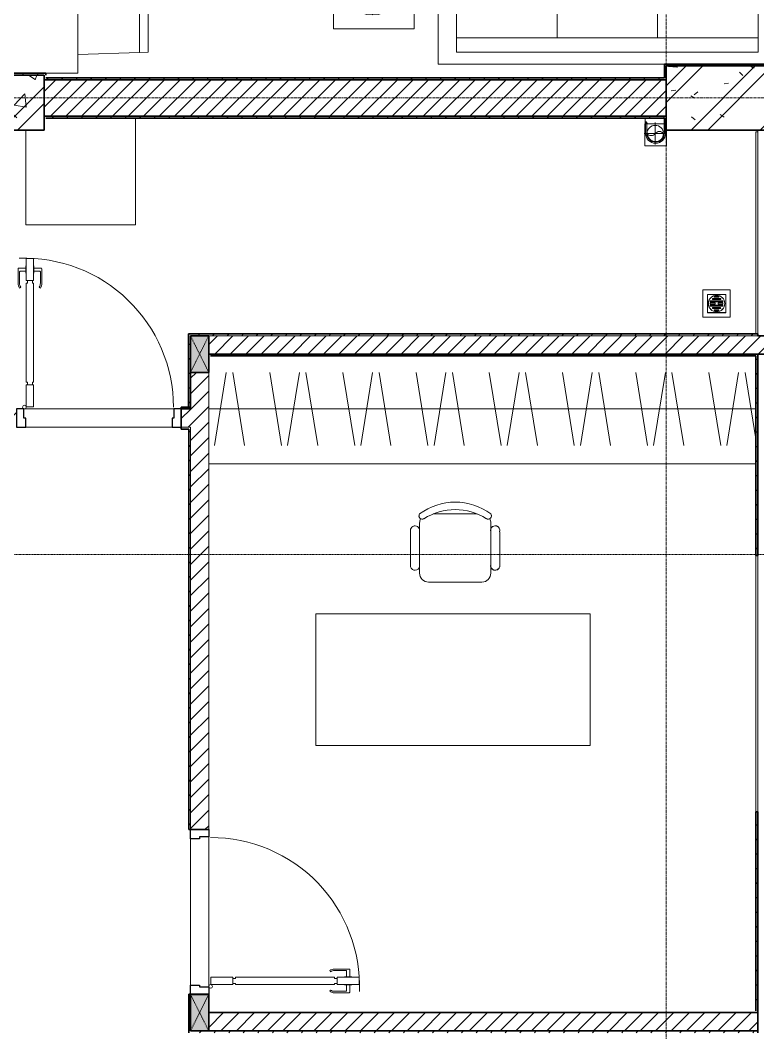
# Model space of a CAD drawing. Header units: millimetres. Extents: x 42313 to 135642, y -5392 to 75500.
# Drawn here: x 78166 to 82196, y 64827 to 70362 of the extents above; entities that cross this region are included whole.
import ezdxf

# ---------------------------------------------------------------- set-up
doc = ezdxf.new("R2010")
doc.units = ezdxf.units.MM
for name, pattern in [('Dash', [6, 3, -3]), ('Dash Dot 3_16_', [7.9375, 4.7625, -1.5875, 0, -1.5875]), ('Grid Line', [22.225, 12.7, -3.175, 3.175, -3.175]), ('IMPORT-CENTER _3_', [10.16, 6.35, -1.27, 1.27, -1.27])]:
    doc.linetypes.add(name, pattern=pattern)
for name, color, linetype, lineweight in [('0-2', 90, 'Continuous', 5), ('A-DETL-GENF-4', 7, 'Continuous', 18), ('A-DOOR', 31, 'Continuous', 18), ('A-DOOR-1', 7, 'Continuous', 18), ('A-DOOR-2', 90, 'Continuous', 25), ('A-FLOR-3', 7, 'Continuous', 18), ('A-WALL-1', 113, 'Continuous', 35), ('A-WALL-2', 250, 'Continuous', 35), ('A-WALL-3', 7, 'Continuous', 18), ('A-WALL-PATT-1', 7, 'Continuous', 18), ('A-WALL-PATT-2', 111, 'Continuous', 18), ('A-WALL-PATT-3', 9, 'Continuous', 18), ('G-ANNO-SYMB-1', 111, 'Dash Dot 3_16_', 18), ('G-IMPT', 8, 'Continuous', 18), ('G-IMPT-1', 254, 'Continuous', 18), ('G-IMPT-3', 8, 'IMPORT-CENTER _3_', 18), ('I-FURN', 30, 'Continuous', 18), ('I-FURN-1', 253, 'Continuous', 18), ('I-WALL-1', 250, 'Continuous', 35), ('I-WALL-2', 7, 'Continuous', 18), ('M-EQPM', 50, 'Continuous', 18), ('M-EQPM-1', 7, 'Continuous', 18), ('S-COLS', 52, 'Continuous', 18), ('S-COLS-1', 9, 'Continuous', 18), ('S-COLS-2', 250, 'Continuous', 35), ('S-COLS-HDLN-1', 7, 'Dash', 18), ('S-GRID-1', 1, 'Grid Line', 9)]:
    doc.layers.add(name, color=color, linetype=linetype, lineweight=lineweight)
pattern_1 = [(45, (0, 0), (-188.5854, 188.5854), []), (45, (0, 285.75), (-188.5854, 188.5854), [])]
pattern_2 = [(50, (0, 0), (546.5526, -47.8174), [57.15, -628.65]), (355, (0, 0), (-105.7283, 573.17), [45.72, -502.92]), (100.451, (45.55, -4), (440.8275, 525.35), [48.57, -534.27]), (46.184, (0, 152.4), (813.2367, -126.1284), [85.725, -942.975]), (96.636, (67.8, 141.9), (712.2074, 742.2826), [72.855, -801.405]), (351.184, (0, 152.4), (712.215, 742.276), [68.58, -754.38]), (21, (76.2, 114.3), (454.8433, -306.796), [57.15, -628.65]), (326, (76.2, 114.3), (185.4063, 552.5638), [45.72, -502.92]), (71.451, (114.1, 88.73), (640.2512, 245.764), [48.57, -534.27]), (37.5, (0, 0), (9.26637, 253.66504), [25.146, -471.678, 25.146, -485.394, -504.825]), (37.5, (0, 0), (9.26637, 253.66504), [-1007.364, 25.146, -479.679]), (7.5, (0, 0), (200.4594, 300.5414), [25.146, -265.938, 25.146, -460.248, -192.405]), (7.5, (0, 0), (200.4594, 300.5414), [-776.478, 25.146, -167.259]), (327.5, (-169.93, 0), (406.77284, -17.18643), [25.146, -165.354, 25.146, -569.214, -788.67]), (327.5, (-169.93, 0), (406.77284, -17.18643), [-784.86, 25.146, -763.524]), (317.5, (-246.13, 0), (444.3881, 76.2803), [25.146, -222.504, 25.146, -369.57, -560.07]), (317.5, (-246.13, 0), (444.3881, 76.2803), [-642.366, 25.146, -534.924])]
pattern_3 = [(45, (0, 0), (-42.426407, 42.426407), [])]
pattern_4 = [(45, (0, 0), (-39.774756, 39.774756), [])]

# ---------------------------------------------------------------- blocks, each defined once
blk = doc.blocks.new('NCV_TKTC_KET CAU_rvt-2-TKCS_RAMP DỐC 1 - MẶT BẰNG TẦNG 1')
at = {"layer": 'S-COLS-1'}
h = blk.add_hatch(dxfattribs=at)
h.set_pattern_fill('FP_2', color=256, style=0, pattern_type=2)
h.set_pattern_definition(pattern_1)
h.paths.add_polyline_path([(53602.6, 69761.9), (53602.6, 70111.9), (52752.6, 70111.9), (52752.6, 69761.9), (53377.6, 69761.9), (53377.6, 69769), (53427.6, 69769), (53427.6, 69761.9), (53559.8, 69761.9)])
h = blk.add_hatch(dxfattribs=at)
h.set_pattern_fill('FP_3', color=256, style=0, pattern_type=2)
h.set_pattern_definition(pattern_2)
h.paths.add_polyline_path([(53602.6, 69761.9), (53602.6, 70111.9), (52752.6, 70111.9), (52752.6, 69761.9), (53377.6, 69761.9), (53377.6, 69769), (53427.6, 69769), (53427.6, 69761.9), (53559.8, 69761.9)])
h = blk.add_hatch(dxfattribs=at)
h.set_pattern_fill('FP_2', color=256, style=0, pattern_type=2)
h.set_pattern_definition(pattern_1)
h.paths.add_polyline_path([(49352.6, 69761.9), (49352.6, 70061.9), (48752.6, 70061.9), (48752.6, 69761.9), (49075.2, 69761.9)])
h = blk.add_hatch(dxfattribs=at)
h.set_pattern_fill('FP_3', color=256, style=0, pattern_type=2)
h.set_pattern_definition(pattern_2)
h.paths.add_polyline_path([(49352.6, 69761.9), (49352.6, 70061.9), (48752.6, 70061.9), (48752.6, 69761.9), (49075.2, 69761.9)])
at = {"layer": 'S-COLS-2'}
for p, q in [((52752.6, 70111.9), (52752.6, 69761.9)), ((53602.6, 70111.9), (52752.6, 70111.9)), ((49352.6, 70061.9), (48752.6, 70061.9)), ((49352.6, 69761.9), (49352.6, 70061.9)), ((48752.6, 69761.9), (49352.6, 69761.9)), ((52752.6, 69761.9), (53377.6, 69761.9))]:
    blk.add_line(p, q, dxfattribs=at)
blk = doc.blocks.new('DOOR_CW_01 CANH MO-PANEL KINH - DIW_01-900x2200-CỬA GỖ VÂN LAMINATE-553375-TKCS_RAMP DỐC 1 - MẶT BẰNG TẦNG 1')
at = {"layer": 'A-DETL-GENF-4'}
for p, q in [((-397, -182), (-397, -62)), ((-397, -62), (-357, -62)), ((-357, -62), (-357, -182)), ((-357, -182), (-397, -182)), ((-397, -196), (-391, -196)), ((-397, -738), (-397, -196)), ((-391, -196), (-391, -182)), ((-391, -182), (-363, -182)), ((-363, -182), (-363, -196)), ((-357, -196), (-363, -196)), ((-357, -196), (-357, -738)), ((-433.9, -711.2), (-427.3, -715.8)), ((-320.1, -711.2), (-326.7, -715.8)), ((-442, -737), (-442, -816.5)), ((-434, -799.5), (-434, -737)), ((-397, -738), (-391, -738)), ((-357, -752), (-397, -752)), ((-397, -752), (-397, -872)), ((-391, -752), (-391, -738)), ((-363, -752), (-391, -752)), ((-357, -738), (-363, -738)), ((-363, -738), (-363, -752)), ((-357, -872), (-357, -752)), ((-320, -799.5), (-320, -737)), ((-312, -737), (-312, -816.5)), ((-399, -820.5), (-438, -820.5)), ((-399, -803.5), (-430, -803.5)), ((-399, -792.2), (-399, -831.8)), ((-397, -792.2), (-399, -792.2)), ((-397, -792.2), (-397, -831.8)), ((-357, -792.2), (-357, -831.8)), ((-357, -792.2), (-355, -792.2)), ((-355, -792.2), (-355, -831.8)), ((-355, -803.5), (-324, -803.5)), ((-355, -820.5), (-316, -820.5)), ((-399, -831.8), (-397, -831.8)), ((-397, -872), (-357, -872)), ((-355, -831.8), (-357, -831.8))]:
    blk.add_line(p, q, dxfattribs=at)
blk.add_circle((-407, -60), 10, dxfattribs=at)
for centre, radius, start, end in [((-407, -60), 814, 268, 0), ((-397, -737), 45, 145, 180), ((-397, -737), 37, 145, 180), ((-357, -737), 37, 0, 35), ((-357, -737), 45, 360, 35), ((-438, -816.5), 4, 180, 270), ((-430, -799.5), 4, 180, 270), ((-324, -799.5), 4, 270, 0), ((-316, -816.5), 4, 270, 0)]:
    blk.add_arc(centre, radius, start, end, dxfattribs=at)
at = {"layer": 'A-DOOR-1'}
blk.add_line((-407, -50), (-382, -50), dxfattribs=at)
at = {"layer": 'A-DOOR-2'}
for p, q in [((-450, -50), (-450, 50)), ((-450, 50), (-400, 50)), ((-400, 50), (-400, 0)), ((400, 0), (400, 50)), ((400, 50), (450, 50)), ((450, 50), (450, -50)), ((-410, -50), (-450, -50)), ((-410, 0), (-410, -50)), ((-400, 0), (-410, 0)), ((410, 0), (400, 0)), ((410, -50), (410, 0)), ((450, -50), (410, -50))]:
    blk.add_line(p, q, dxfattribs=at)
blk = doc.blocks.new('TU DO LV A - TU DO LV A-451134-TKCS_RAMP DỐC 1 - MẶT BẰNG TẦNG 1')
at = {"layer": 'I-FURN'}
for p, q in [((10, 0), (3000, 0)), ((169, -101), (104.4, -499)), ((202.5, -101), (267.1, -499)), ((404.3, -101), (468.9, -499)), ((569, -101), (504.4, -499)), ((602.5, -101), (667.1, -499)), ((804.3, -101), (868.9, -499)), ((969, -101), (904.4, -499)), ((1002.5, -101), (1067.1, -499)), ((1204.3, -101), (1268.9, -499)), ((1369, -101), (1304.4, -499)), ((1402.5, -101), (1467.1, -499)), ((1604.3, -101), (1668.9, -499)), ((1769, -101), (1704.4, -499)), ((1802.5, -101), (1867.1, -499)), ((2004.3, -101), (2068.9, -499)), ((2169, -101), (2104.4, -499)), ((2202.5, -101), (2267.1, -499)), ((2404.3, -101), (2468.9, -499)), ((2569, -101), (2504.4, -499)), ((2602.5, -101), (2667.1, -499)), ((2804.3, -101), (2868.9, -499)), ((2969, -101), (2904.4, -499)), ((10, -136.3), (68.9, -499)), ((10, -300), (3000, -300))]:
    blk.add_line(p, q, dxfattribs=at)
at = {"layer": 'I-FURN-1'}
blk.add_line((10, 0), (3000, 0), dxfattribs=at)
blk = doc.blocks.new('BAN LV A - BAN LV A_dwg_ban hoc2-348006-TKCS_RAMP DỐC 1 - MẶT BẰNG TẦNG 1')
at = {"layer": 'I-FURN'}
for p, q in [((-194.4, 388.8), (-194.4, 113.4)), ((145.8, 437.4), (-145.8, 437.4)), ((194.4, 113.4), (194.4, 388.8)), ((-243, 354.4), (-243, 162)), ((194.4, 351.4), (194.4, 150.8)), ((243.7, 162), (243.7, 354.4)), ((-120.5, 64.8), (120.5, 64.8))]:
    blk.add_line(p, q, dxfattribs=at)
at = {"layer": 'I-FURN', "flags": 128}
blk.add_lwpolyline([(-737.8, 610.5), (-737.8, 1330.5), (-154.9, 1330.5), (762.2, 1330.5), (762.2, 610.5)], close=True, dxfattribs=at)
at = {"layer": 'I-FURN'}
for centre, radius, start, end in [((-145.8, 388.8), 48.6, 90, 180), ((145.8, 388.8), 48.6, 360, 90), ((-218.7, 347.3), 25.3, 343.7398, 163.7398), ((219.4, 347.3), 25.3, 16.2602, 170.7054), ((-218.7, 154.9), 25.3, 163.7398, 16.2602), ((-145.8, 113.4), 48.6, 180, 207.5844), ((145.8, 113.4), 48.6, 332.4156, 0), ((219.4, 154.9), 25.3, 189.2946, 16.2602), ((-180.2, 75.4), 17.8, 57.9726, 216.6901), ((0, 324), 324, 233.1301, 306.8699), ((0, 359.3), 318.2, 237.5758, 302.4242), ((180.2, 75.4), 17.8, 323.3099, 122.0274)]:
    blk.add_arc(centre, radius, start, end, dxfattribs=at)
blk = doc.blocks.new('BAN LV A - BAN LV A_dwg-348005-TKCS_RAMP DỐC 1 - MẶT BẰNG TẦNG 1')
at = {"extrusion": (0, 0, -1), "zscale": -1, "rotation": 180}
blk.add_blockref('BAN LV A - BAN LV A_dwg_ban hoc2-348006-TKCS_RAMP DỐC 1 - MẶT BẰNG TẦNG 1', (-729, 1383.7), dxfattribs=at)
blk = doc.blocks.new('BAN LV A - BAN LV A-401069-TKCS_RAMP DỐC 1 - MẶT BẰNG TẦNG 1')
at = {"layer": 'I-FURN-1'}
for p, q in [((-8.8, -53.2), (1491.2, -53.2)), ((-8.8, -773.2), (-8.8, -53.2)), ((1491.2, -53.2), (1491.2, -773.2)), ((1491.2, -773.2), (-8.8, -773.2)), ((534.6, -1029.3), (534.6, -994.9)), ((583.2, -946.3), (874.8, -946.3)), ((923.4, -994.9), (923.4, -1032.3)), ((486, -1221.7), (486, -1029.3)), ((972.7, -1029.3), (972.7, -1221.7)), ((534.6, -1270.3), (534.6, -1235.9)), ((923.4, -1232.9), (923.4, -1270.3))]:
    blk.add_line(p, q, dxfattribs=at)
for centre, radius, start, end in [((583.2, -994.9), 48.6, 90, 180), ((874.8, -994.9), 48.6, 0, 90), ((510.3, -1036.4), 25.3, 16.2602, 163.7398), ((948.4, -1036.4), 25.3, 16.2602, 170.7054), ((510.3, -1228.8), 25.3, 163.7398, 343.7398), ((583.2, -1270.3), 48.6, 180, 207.5844), ((874.8, -1270.3), 48.6, 332.4156, 0), ((948.4, -1228.8), 25.3, 189.2946, 16.2602), ((548.9, -1308.3), 17.8, 119.404, 216.6901), ((729, -1059.7), 324, 233.1301, 306.8699), ((909.2, -1308.3), 17.8, 323.3099, 60.596)]:
    blk.add_arc(centre, radius, start, end, dxfattribs=at)
at = {"extrusion": (0, 0, -1), "zscale": -1, "rotation": 180}
blk.add_blockref('BAN LV A - BAN LV A_dwg-348005-TKCS_RAMP DỐC 1 - MẶT BẰNG TẦNG 1', (0, 0), dxfattribs=at)
blk = doc.blocks.new('MAY GIAT - MAY GIAT_dwg-348053-TKCS_RAMP DỐC 1 - MẶT BẰNG TẦNG 1')
at = {"layer": 'G-IMPT-1', "flags": 128}
blk.add_lwpolyline([(5, 586.2), (5, 2.3), (605, 2.3), (605, 521.2)], dxfattribs=at)
blk = doc.blocks.new('MAY GIAT - MAY GIAT-401071-TKCS_RAMP DỐC 1 - MẶT BẰNG TẦNG 1')
at = {"layer": 'I-FURN-1'}
for p, q in [((5, -2.3), (605, -2.3)), ((5, -586.2), (5, -2.3)), ((605, -2.3), (605, -521.2))]:
    blk.add_line(p, q, dxfattribs=at)
at = {"extrusion": (0, 0, -1), "zscale": -1, "rotation": 180}
blk.add_blockref('MAY GIAT - MAY GIAT_dwg-348053-TKCS_RAMP DỐC 1 - MẶT BẰNG TẦNG 1', (0, 0), dxfattribs=at)
blk = doc.blocks.new('THU NUOC - THU NUOC-461820-TKCS_RAMP DỐC 1 - MẶT BẰNG TẦNG 1')
at = {"layer": 'M-EQPM-1'}
for p, q in [((-66.3, 70.6), (-66.3, -79.4)), ((83.7, 70.6), (-66.3, 70.6)), ((83.7, -79.4), (83.7, 70.6)), ((58.7, 45.6), (-41.3, 45.6)), ((-41.3, 45.6), (-41.3, -54.4)), ((-23.3, 10.8), (40.9, 10.8)), ((40.9, 4.8), (-23.3, 4.8)), ((-11, 23.3), (28.5, 23.3)), ((28.5, 17.3), (-11, 17.3)), ((-1.1, 35.6), (18.5, 35.6)), ((18.5, 29.6), (-1.1, 29.6)), ((58.7, -54.4), (58.7, 45.6)), ((-41.3, -54.4), (58.7, -54.4)), ((-23.3, -1.2), (0.7, -1.2)), ((0.7, -7.2), (-23.3, -7.2)), ((-23.3, -13.6), (40.9, -13.6)), ((40.9, -19.6), (-23.3, -19.6)), ((-11, -26.1), (28.5, -26.1)), ((28.5, -32.1), (-11, -32.1)), ((-1.1, -38.5), (18.5, -38.5)), ((18.5, -44.5), (-1.1, -44.5)), ((0.7, -1.2), (0.7, -7.2)), ((16.7, -1.2), (40.9, -1.2)), ((16.7, -7.2), (16.7, -1.2)), ((40.9, -7.2), (16.7, -7.2)), ((-66.3, -79.4), (83.7, -79.4))]:
    blk.add_line(p, q, dxfattribs=at)
for centre, radius, start, end in [((8.7, -4.4), 45, 0, 180), ((8.7, -4.4), 45, 0, 180), ((-23.3, 7.8), 3, 90, 270), ((-11, 20.3), 3, 90, 270), ((-1.1, 32.6), 3, 90, 270), ((18.5, 32.6), 3, 270, 90), ((28.5, 20.3), 3, 270, 90), ((40.9, 7.8), 3, 270, 90), ((8.7, -4.4), 45, 180, 360), ((8.7, -4.4), 45, 180, 360), ((-23.3, -4.2), 3, 90, 270), ((-23.3, -16.6), 3, 90, 270), ((-11, -29.1), 3, 90, 270), ((-1.1, -41.5), 3, 90, 270), ((18.5, -41.5), 3, 270, 90), ((28.5, -29.1), 3, 270, 90), ((40.9, -4.2), 3, 270, 90), ((40.9, -16.6), 3, 270, 90)]:
    blk.add_arc(centre, radius, start, end, dxfattribs=at)
blk = doc.blocks.new('G1_SOF - BO TRU - 100x200-746114-TKCS_RAMP DỐC 1 - MẶT BẰNG TẦNG 1')
at = {"layer": 'S-COLS-1'}
blk.add_hatch(color=256, dxfattribs=at).paths.add_polyline_path([(50, 100), (-50, 100), (-50, -100), (50, -100)])
at = {"layer": 'S-COLS-2'}
for p, q in [((-50, 100), (50, 100)), ((-50, -100), (-50, 100)), ((50, 100), (50, -100)), ((50, -100), (-50, -100))]:
    blk.add_line(p, q, dxfattribs=at)
at = {"layer": 'S-COLS-HDLN-1'}
for p, q in [((50, -100), (-50, 100)), ((-50, -100), (50, 100))]:
    blk.add_line(p, q, dxfattribs=at)
blk = doc.blocks.new('DOOR_CW_01 CANH MO-PANEL KINH - DIG_01-900x2200-CỬA NHÔM KÍNH-400868-TKCS_RAMP DỐC 1 - MẶT BẰNG TẦNG 1')
at = {"layer": 'A-DETL-GENF-4'}
for p, q in [((-399, 831.8), (-397, 831.8)), ((-399, 792.2), (-399, 831.8)), ((-397, 872), (-357, 872)), ((-397, 752), (-397, 872)), ((-397, 792.2), (-397, 831.8)), ((-357, 872), (-357, 752)), ((-357, 792.2), (-357, 831.8)), ((-355, 831.8), (-357, 831.8)), ((-355, 792.2), (-355, 831.8)), ((-442, 737), (-442, 816.5)), ((-399, 820.5), (-438, 820.5)), ((-434, 799.5), (-434, 737)), ((-399, 803.5), (-430, 803.5)), ((-397, 792.2), (-399, 792.2)), ((-357, 792.2), (-355, 792.2)), ((-355, 820.5), (-316, 820.5)), ((-355, 803.5), (-324, 803.5)), ((-320, 799.5), (-320, 737)), ((-312, 737), (-312, 816.5)), ((-357, 752), (-397, 752)), ((-397, 738), (-391, 738)), ((-397, 738), (-397, 196)), ((-363, 752), (-391, 752)), ((-391, 752), (-391, 738)), ((-363, 738), (-363, 752)), ((-357, 738), (-363, 738)), ((-357, 196), (-357, 738)), ((-433.9, 711.2), (-427.3, 715.8)), ((-320.1, 711.2), (-326.7, 715.8)), ((-397, 196), (-391, 196)), ((-357, 182), (-397, 182)), ((-397, 182), (-397, 62)), ((-391, 196), (-391, 182)), ((-391, 182), (-363, 182)), ((-357, 196), (-363, 196)), ((-363, 182), (-363, 196)), ((-357, 62), (-357, 182)), ((-397, 62), (-357, 62))]:
    blk.add_line(p, q, dxfattribs=at)
blk.add_circle((-407, 60), 10, dxfattribs=at)
for centre, radius, start, end in [((-407, 60), 814, 360, 92), ((-438, 816.5), 4, 90, 180), ((-430, 799.5), 4, 90, 180), ((-324, 799.5), 4, 360, 90), ((-316, 816.5), 4, 0, 90), ((-397, 737), 45, 180, 215), ((-397, 737), 37, 180, 215), ((-357, 737), 37, 325, 0), ((-357, 737), 45, 325, 0)]:
    blk.add_arc(centre, radius, start, end, dxfattribs=at)
at = {"layer": 'A-DOOR-1'}
blk.add_line((-407, 50), (-382, 50), dxfattribs=at)
at = {"layer": 'A-DOOR-2'}
for p, q in [((-410, 50), (-450, 50)), ((-450, 50), (-450, -50)), ((-410, 0), (-410, 50)), ((-400, 0), (-410, 0)), ((-400, -50), (-400, 0)), ((410, 0), (400, 0)), ((400, 0), (400, -50)), ((450, 50), (410, 50)), ((410, 50), (410, 0)), ((450, -50), (450, 50)), ((-450, -50), (-400, -50)), ((400, -50), (450, -50))]:
    blk.add_line(p, q, dxfattribs=at)
blk = doc.blocks.new('LOBBY_SOFA_1 - LOBBY_SOFA_1-851489-TKCS_RAMP DỐC 1 - MẶT BẰNG TẦNG 1')
at = {"layer": 'I-FURN'}
for p, q in [((-2172.3, 1064.5), (-2172.3, 1504.5)), ((-2128.3, 1548.5), (-1160.3, 1548.5)), ((-1116.3, 1504.5), (-1116.3, 1064.5)), ((-1160.3, 1020.5), (-2128.3, 1020.5)), ((-2688.2, 633.5), (-3128.2, 633.5)), ((-3128.2, 633.5), (-3128.2, 193.5)), ((-2688.2, 193.5), (-2688.2, 633.5)), ((-2556, 660), (-708, 660)), ((-2556, 0), (-2556, 660)), ((-2457, 66), (-2457, 660)), ((-1907, 143), (-1907, 660)), ((-1357, 143), (-1357, 660)), ((-807, 660), (-807, 66)), ((-708, 660), (-708, 0)), ((-2915.4, 445), (-2915.4, 577)), ((-2981.4, 423), (-2915.4, 489)), ((-2915.4, 489), (-2849.4, 423)), ((-2937.4, 423), (-3069.4, 423)), ((-2915.4, 357), (-2981.4, 423)), ((-2849.4, 423), (-2915.4, 357)), ((-2915.4, 269), (-2915.4, 401)), ((-2893.4, 423), (-2761.4, 423)), ((-3128.2, 193.5), (-2688.2, 193.5)), ((-807, 143), (-2457, 143)), ((-807, 66), (-2457, 66)), ((-1320, 0), (-2556, 0))]:
    blk.add_line(p, q, dxfattribs=at)
for radius in [154, 22]:
    blk.add_circle((-2915.4, 423), radius, dxfattribs=at)
for centre, start, end in [((-2128.3, 1504.5), 90, 180), ((-1160.3, 1504.5), 0, 90), ((-2128.3, 1064.5), 180, 270), ((-1160.3, 1064.5), 270, 0)]:
    blk.add_arc(centre, 44, start, end, dxfattribs=at)
at = {"layer": 'I-FURN-1'}
for p, q in [((-2172.3, 1064.5), (-2172.3, 1504.5)), ((-2128.3, 1548.5), (-1160.3, 1548.5)), ((-1116.3, 1504.5), (-1116.3, 1064.5)), ((-1160.3, 1020.5), (-2128.3, 1020.5)), ((-3128.2, 633.5), (-2688.2, 633.5)), ((-3128.2, 193.5), (-3128.2, 633.5)), ((-2688.2, 633.5), (-2688.2, 193.5)), ((-2556, 660), (-708, 660)), ((-2556, 0), (-2556, 660)), ((-708, 660), (-708, 0)), ((-2688.2, 193.5), (-3128.2, 193.5)), ((-1320, 0), (-2556, 0))]:
    blk.add_line(p, q, dxfattribs=at)
for centre, start, end in [((-2128.3, 1504.5), 90, 180), ((-1160.3, 1504.5), 0, 90), ((-2128.3, 1064.5), 180, 270), ((-1160.3, 1064.5), 270, 0)]:
    blk.add_arc(centre, 44, start, end, dxfattribs=at)
blk = doc.blocks.new('RES_BAN AN 1 - RES_BAN AN 1-V33-TKCS_RAMP DỐC 1 - MẶT BẰNG TẦNG 1')
at = {"layer": 'I-FURN-1'}
for p, q in [((-425, 0), (-425, -1275)), ((-250, 0), (-425, 0)), ((425, 0), (370, 0)), ((425, -1275), (425, 0)), ((-761.9, -113.5), (-425, -102.3)), ((-425, -102.3), (-425, -549.7)), ((425, -102.3), (425, -549.7)), ((761.9, -113.5), (425, -102.3)), ((-761.9, -113.5), (-809.6, -115.1)), ((-809.6, -115.1), (-809.6, -536.9)), ((-761.9, -538.5), (-761.9, -113.5)), ((-761.9, -538.5), (-761.9, -113.5)), ((761.9, -538.5), (761.9, -113.5)), ((761.9, -113.5), (761.9, -538.5)), ((809.6, -115.1), (761.9, -113.5)), ((809.6, -536.9), (809.6, -115.1)), ((-809.6, -536.9), (-761.9, -538.5)), ((-425, -549.7), (-761.9, -538.5)), ((425, -549.7), (761.9, -538.5)), ((761.9, -538.5), (809.6, -536.9)), ((-809.6, -745.3), (-761.9, -743.8)), ((-809.6, -1167.2), (-809.6, -745.3)), ((-761.9, -743.8), (-425, -732.5)), ((-761.9, -1168.8), (-761.9, -743.8)), ((-761.9, -743.8), (-761.9, -1168.8)), ((-425, -732.5), (-425, -1180)), ((425, -732.5), (425, -1180)), ((761.9, -743.8), (425, -732.5)), ((761.9, -743.8), (809.6, -745.3)), ((761.9, -1168.8), (761.9, -743.8)), ((761.9, -1168.8), (761.9, -743.8)), ((809.6, -745.3), (809.6, -1167.2)), ((-761.9, -1168.8), (-809.6, -1167.2)), ((-425, -1180), (-761.9, -1168.8)), ((425, -1180), (761.9, -1168.8)), ((809.6, -1167.2), (761.9, -1168.8)), ((-425, -1275), (425, -1275))]:
    blk.add_line(p, q, dxfattribs=at)
blk = doc.blocks.new('NCV_TKTC_TANG 1_rvt-2-TKCS_RAMP DỐC 1 - MẶT BẰNG TẦNG 1')
at = {"layer": 'A-WALL-PATT-1'}
h = blk.add_hatch(dxfattribs=at)
h.set_pattern_fill('FP_5', color=256, style=0, pattern_type=2)
h.set_pattern_definition(pattern_4)
h.paths.add_polyline_path([(53552.6, 70111.9), (53552.6, 70121.9), (52742.6, 70121.9), (52742.6, 70111.9), (52919.1, 70111.9)])
h = blk.add_hatch(dxfattribs=at)
h.set_pattern_fill('FP_5', color=256, style=0, pattern_type=2)
h.set_pattern_definition(pattern_4)
h.paths.add_polyline_path([(52752.6, 70036.9), (52752.6, 70111.9), (52742.6, 70111.9), (52742.6, 70036.9)])
h = blk.add_hatch(dxfattribs=at)
h.set_pattern_fill('FP_5', color=256, style=0, pattern_type=2)
h.set_pattern_definition(pattern_4)
h.paths.add_polyline_path([(49352.6, 70061.9), (49362.6, 70061.9), (49362.6, 70071.9), (48752.6, 70071.9), (48752.6, 70061.9), (49075.2, 70061.9)])
h = blk.add_hatch(dxfattribs=at)
h.set_pattern_fill('FP_5', color=256, style=0, pattern_type=2)
h.set_pattern_definition(pattern_4)
h.paths.add_polyline_path([(49362.6, 70036.9), (52742.6, 70036.9), (52742.6, 70046.9), (49362.6, 70046.9)])
h = blk.add_hatch(dxfattribs=at)
h.set_pattern_fill('FP_5', color=256, style=0, pattern_type=2)
h.set_pattern_definition(pattern_4)
h.paths.add_polyline_path([(49362.6, 69826.9), (52752.6, 69826.9), (52752.6, 69836.9), (49352.6, 69836.9), (49352.6, 69826.9)])
h = blk.add_hatch(dxfattribs=at)
h.set_pattern_fill('FP_5', color=256, style=0, pattern_type=2)
h.set_pattern_definition(pattern_4)
h.paths.add_polyline_path([(52752.6, 69751.9), (52752.6, 69826.9), (52742.6, 69826.9), (52742.6, 69751.9)])
h = blk.add_hatch(dxfattribs=at)
h.set_pattern_fill('FP_5', color=256, style=0, pattern_type=2)
h.set_pattern_definition(pattern_4)
h.paths.add_polyline_path([(50152.6, 68636.9), (53252.6, 68636.9), (53252.6, 68646.9), (50142.6, 68646.9), (50142.6, 68636.9)])
h = blk.add_hatch(dxfattribs=at)
h.set_pattern_fill('FP_5', color=256, style=0, pattern_type=2)
h.set_pattern_definition(pattern_4)
h.paths.add_polyline_path([(50152.6, 68236.9), (50152.6, 68636.9), (50142.6, 68636.9), (50142.6, 68236.9)])
h = blk.add_hatch(dxfattribs=at)
h.set_pattern_fill('FP_5', color=256, style=0, pattern_type=2)
h.set_pattern_definition(pattern_4)
h.paths.add_polyline_path([(50252.6, 68526.9), (53252.6, 68526.9), (53252.6, 68536.9), (50252.6, 68536.9)])
h = blk.add_hatch(dxfattribs=at)
h.set_pattern_fill('FP_5', color=256, style=0, pattern_type=2)
h.set_pattern_definition(pattern_4)
h.paths.add_polyline_path([(53242.6, 64936.9), (53252.6, 64936.9), (53252.6, 66035.3), (53242.6, 66035.3), (53242.6, 64946.9)])
h.paths.add_polyline_path([(53242.6, 67435.3), (53252.6, 67435.3), (53252.6, 68526.9), (53242.6, 68526.9)])
h = blk.add_hatch(dxfattribs=at)
h.set_pattern_fill('FP_5', color=256, style=0, pattern_type=2)
h.set_pattern_definition(pattern_4)
h.paths.add_polyline_path([(50152.6, 68237), (50152.6, 68247), (50102.6, 68247), (50102.6, 68237)])
h = blk.add_hatch(dxfattribs=at)
h.set_pattern_fill('FP_5', color=256, style=0, pattern_type=2)
h.set_pattern_definition(pattern_4)
h.paths.add_polyline_path([(49162.6, 68127), (49202.6, 68127), (49202.6, 68137), (49162.6, 68137)])
h.paths.add_polyline_path([(50102.6, 68127), (50152.6, 68127), (50152.6, 68137), (50102.6, 68137)])
h = blk.add_hatch(dxfattribs=at)
h.set_pattern_fill('FP_5', color=256, style=0, pattern_type=2)
h.set_pattern_definition(pattern_4)
h.paths.add_polyline_path([(50143, 64826.9), (50153, 64826.9), (50152.6, 65037.4), (50143, 65037.4)])
h.paths.add_polyline_path([(50143, 65937.4), (50152.6, 65937.4), (50152.6, 68127), (50143, 68127), (50143, 66843.3)])
h = blk.add_hatch(dxfattribs=at)
h.set_pattern_fill('FP_5', color=256, style=0, pattern_type=2)
h.set_pattern_definition(pattern_4)
h.paths.add_polyline_path([(50153, 64826.9), (53252.6, 64826.9), (53252.6, 64836.9), (50153, 64836.9)])
h = blk.add_hatch(dxfattribs=at)
h.set_pattern_fill('FP_5', color=256, style=0, pattern_type=2)
h.set_pattern_definition(pattern_4)
h.paths.add_polyline_path([(53252.6, 61962), (53252.6, 62085.3), (53242.6, 62085.3), (53242.6, 61962)])
h.paths.add_polyline_path([(53242.6, 63885.3), (53252.6, 63885.3), (53252.6, 64826.9), (53242.6, 64826.9), (53242.6, 64163)])
at = {"layer": 'A-WALL-PATT-3'}
h = blk.add_hatch(dxfattribs=at)
h.set_pattern_fill('FP_1', color=256, style=0, pattern_type=2)
h.set_pattern_definition(pattern_3)
h.paths.add_polyline_path([(50252.6, 68536.9), (53452.6, 68536.9), (53452.6, 68636.9), (53427.6, 68636.9), (53427.6, 68634), (53377.6, 68634), (53377.6, 68636.9), (50252.6, 68636.9), (50252.6, 68630.2)])
h = blk.add_hatch(dxfattribs=at)
h.set_pattern_fill('FP_1', color=256, style=0, pattern_type=2)
h.set_pattern_definition(pattern_3)
h.paths.add_polyline_path([(50152.6, 64936.9), (50152.6, 64936.9), (50153, 65036.9), (50152.6, 65037.4)])
h.paths.add_polyline_path([(50252.6, 65937.4), (50252.6, 68436.9), (50152.6, 68436.9), (50152.6, 65937.4)])
h = blk.add_hatch(dxfattribs=at)
h.set_pattern_fill('FP_1', color=256, style=0, pattern_type=2)
h.set_pattern_definition(pattern_3)
h.paths.add_polyline_path([(49202.6, 68136.9), (49202.6, 68236.9), (49152.6, 68236.9), (49152.6, 68136.9), (49162.6, 68136.9)])
h.paths.add_polyline_path([(50102.6, 68136.9), (50152.6, 68136.9), (50152.6, 68236.9), (50102.6, 68236.9)])
h = blk.add_hatch(dxfattribs=at)
h.set_pattern_fill('FP_1', color=256, style=0, pattern_type=2)
h.set_pattern_definition(pattern_3)
h.paths.add_polyline_path([(50252.6, 64836.9), (53252.6, 64836.9), (53252.6, 64936.9), (50252.6, 64936.9)])
at = {"layer": 'A-FLOR-3'}
for p, q in [((50052.6, 68136.9), (49252.6, 68136.9)), ((50152.6, 65087.4), (50152.6, 65887.4)), ((50252.6, 65897.4), (50252.6, 65077.4))]:
    blk.add_line(p, q, dxfattribs=at)
at = {"layer": 'A-WALL-2'}
for p, q in [((53377.6, 68636.9), (53252.6, 68636.9)), ((50252.6, 68536.9), (53452.6, 68536.9)), ((50152.6, 68436.9), (50152.6, 68247)), ((50142.6, 68236.9), (50102.6, 68236.9)), ((50102.6, 68236.9), (50102.6, 68136.9)), ((50152.6, 65937.4), (50252.6, 65937.4)), ((50252.6, 65037.4), (50152.6, 65037.4)), ((50152.6, 64936.9), (50152.6, 64836.9)), ((53252.6, 64936.9), (50252.6, 64936.9)), ((53252.6, 64836.9), (53252.6, 64936.9)), ((50252.6, 64836.9), (53252.6, 64836.9))]:
    blk.add_line(p, q, dxfattribs=at)
at = {"layer": 'A-WALL-3'}
for p, q in [((53252.6, 68646.9), (53252.6, 69761.9)), ((53252.6, 68636.9), (50252.6, 68636.9)), ((50252.6, 68636.9), (53252.6, 68636.9)), ((50252.6, 65937.4), (50252.6, 68436.9)), ((50152.6, 68237), (50152.6, 68247)), ((49242.6, 68236.9), (50062.6, 68236.9)), ((50142.6, 68236.9), (50152.6, 68236.9)), ((50052.6, 68136.9), (49252.6, 68136.9)), ((50152.6, 68137), (50102.6, 68137)), ((50102.6, 68136.9), (50152.6, 68136.9)), ((50152.6, 68127), (50152.6, 68137)), ((50152.6, 68127), (50152.6, 65937.4)), ((50152.6, 65937.4), (50152.6, 68127)), ((50152.6, 65087.4), (50152.6, 65887.4)), ((50252.6, 65897.4), (50252.6, 65077.4)), ((50152.6, 65037.4), (50152.6, 64936.9)), ((50152.6, 64936.9), (50152.6, 65037.4))]:
    blk.add_line(p, q, dxfattribs=at)
at = {"layer": 'I-WALL-1'}
for p, q in [((53542.6, 70121.9), (52742.6, 70121.9)), ((52742.6, 70121.9), (52742.6, 70111.9)), ((52742.6, 70111.9), (52742.6, 70046.9)), ((52752.6, 70111.9), (53552.6, 70111.9)), ((52752.6, 70036.9), (52752.6, 70111.9)), ((49362.6, 70071.9), (48752.6, 70071.9)), ((48752.6, 70061.9), (49352.6, 70061.9)), ((49362.6, 70061.9), (49362.6, 70071.9)), ((52742.6, 70046.9), (49362.6, 70046.9)), ((49362.6, 70036.9), (52742.6, 70036.9)), ((52742.6, 70036.9), (52752.6, 70036.9)), ((52752.6, 69836.9), (49352.6, 69836.9)), ((49352.6, 69836.9), (49352.6, 69826.9)), ((49362.6, 69826.9), (52742.6, 69826.9)), ((52742.6, 69826.9), (52742.6, 69751.9)), ((52752.6, 69826.9), (52752.6, 69836.9)), ((52752.6, 69761.9), (52752.6, 69826.9)), ((52742.6, 69751.9), (52752.6, 69751.9)), ((53252.6, 68646.9), (50142.6, 68646.9)), ((50142.6, 68646.9), (50142.6, 68636.9)), ((50142.6, 68636.9), (50142.6, 68236.9)), ((53252.6, 68636.9), (53252.6, 68646.9)), ((53252.6, 68536.9), (50252.6, 68536.9)), ((50262.6, 68526.9), (53242.6, 68526.9)), ((53242.6, 68526.9), (53242.6, 67435.3)), ((53252.6, 68526.9), (53252.6, 68536.9)), ((53252.6, 67435.3), (53252.6, 68526.9)), ((50152.6, 68236.9), (50152.6, 68436.9)), ((50152.6, 68247), (50102.6, 68247)), ((50102.6, 68247), (50102.6, 68237)), ((50102.6, 68237), (50152.6, 68237)), ((50102.6, 68137), (50102.6, 68127)), ((50102.6, 68127), (50143, 68127)), ((50143, 68127), (50143, 65937.4)), ((53242.6, 67435.3), (53252.6, 67435.3)), ((53242.6, 66035.3), (53242.6, 64946.9)), ((53252.6, 66035.3), (53242.6, 66035.3)), ((53252.6, 64936.9), (53252.6, 66035.3)), ((50143, 65937.4), (50152.6, 65937.4)), ((50143, 65037.4), (50143, 64826.9)), ((50152.6, 65037.4), (50143, 65037.4)), ((53242.6, 64936.9), (53252.6, 64936.9)), ((53252.6, 64836.9), (50252.6, 64836.9)), ((53252.6, 64826.9), (53252.6, 64836.9))]:
    blk.add_line(p, q, dxfattribs=at)
at = {"layer": 'I-WALL-2'}
for p, q in [((53242.6, 68646.9), (53242.6, 69751.9)), ((53252.6, 69751.9), (53242.6, 69751.9)), ((53242.6, 66035.3), (53242.6, 67435.3)), ((53252.6, 67435.3), (53252.6, 66035.3))]:
    blk.add_line(p, q, dxfattribs=at)
at = {"layer": 'A-DOOR'}
blk.add_blockref('DOOR_CW_01 CANH MO-PANEL KINH - DIG_01-900x2200-CỬA NHÔM KÍNH-400868-TKCS_RAMP DỐC 1 - MẶT BẰNG TẦNG 1', (49652.6, 68186.9), dxfattribs=at)
at = {"layer": 'A-DOOR', "rotation": 90.00000000000118}
blk.add_blockref('DOOR_CW_01 CANH MO-PANEL KINH - DIW_01-900x2200-CỬA GỖ VÂN LAMINATE-553375-TKCS_RAMP DỐC 1 - MẶT BẰNG TẦNG 1', (50202.6, 65487.4), dxfattribs=at)
at = {"layer": 'I-FURN'}
blk.add_blockref('LOBBY_SOFA_1 - LOBBY_SOFA_1-851489-TKCS_RAMP DỐC 1 - MẶT BẰNG TẦNG 1', (54062.6, 70121.9), dxfattribs=at)
at = {"layer": 'I-FURN', "rotation": 180}
for name, p in [('RES_BAN AN 1 - RES_BAN AN 1-V33-TKCS_RAMP DỐC 1 - MẶT BẰNG TẦNG 1', (49112.6, 70071.9)), ('MAY GIAT - MAY GIAT-401071-TKCS_RAMP DỐC 1 - MẶT BẰNG TẦNG 1', (49857.5, 69240.7)), ('TU DO LV A - TU DO LV A-451134-TKCS_RAMP DỐC 1 - MẶT BẰNG TẦNG 1', (53252.6, 67936.9)), ('BAN LV A - BAN LV A-401069-TKCS_RAMP DỐC 1 - MẶT BẰNG TẦNG 1', (52328.3, 66344.2))]:
    blk.add_blockref(name, p, dxfattribs=at)
at = {"layer": 'M-EQPM', "rotation": 180}
blk.add_blockref('THU NUOC - THU NUOC-461820-TKCS_RAMP DỐC 1 - MẶT BẰNG TẦNG 1', (53036.4, 68809), dxfattribs=at)
at = {"layer": 'S-COLS', "rotation": 180}
for p in [(50202.6, 68536.9), (50202.6, 64936.9)]:
    blk.add_blockref('G1_SOF - BO TRU - 100x200-746114-TKCS_RAMP DỐC 1 - MẶT BẰNG TẦNG 1', p, dxfattribs=at)
blk = doc.blocks.new('TKTC_XREF_251221_MB TANG 1 - TKTC_XREF_260130_MB TANG 1_dwg_CUM U_DN100-V36-TKCS_RAMP DỐC 1 - MẶT BẰNG TẦNG 1')
at = {"layer": 'G-IMPT'}
blk.add_hatch(color=256, dxfattribs=at).paths.add_polyline_path([(61, 0), (58.9, -15.8), (52.8, -30.5), (43.1, -43.1), (30.5, -52.8), (15.8, -58.9), (0, -61), (0, -57), (14.8, -55.1), (28.5, -49.4), (40.3, -40.3), (49.4, -28.5), (55.1, -14.8), (57, 0), (55.1, 14.8), (49.4, 28.5), (40.3, 40.3), (28.5, 49.4), (14.8, 55.1), (0, 57), (0, 61), (15.8, 58.9), (30.5, 52.8), (43.1, 43.1), (52.8, 30.5), (58.9, 15.8)])
for p, q in [((-79.1, 66.6), (-79.1, 63.4)), ((-76.6, 66.6), (-76.6, 63.4)), ((-74.6, 66.6), (-74.6, 63.4)), ((-72.7, 69.3), (-72.7, 60.7)), ((-66.9, 67.9), (-71.7, 67.9)), ((-66.9, 62.1), (-71.7, 62.1)), ((-65, 69), (0, 69)), ((-10.1, -69), (0, -69))]:
    blk.add_line(p, q, dxfattribs=at)
at = {"layer": 'G-IMPT', "flags": 128}
for points in [[(-71.7, 59.2), (-66.9, 59.2), (-66.9, 70.8), (-71.7, 70.8)], [(-66.9, 70.8), (-66.9, 72.7), (-65, 72.7), (-65, 57.3), (-66.9, 57.3), (-66.9, 59.2)], [(-72.7, 67.6), (-78.1, 67.6), (-78.1, 62.4), (-72.7, 62.4)], [(-65, 61), (0, 61), (0, 57)], [(-66.9, -61.1), (-66.9, -59.2), (-71.7, -59.2)], [(-66.9, -59.2), (-66.9, -57.3), (-65, -57.3), (-65, -61.1)], [(-10.1, -61), (0, -61), (0, -57)]]:
    blk.add_lwpolyline(points, dxfattribs=at)
at = {"layer": 'G-IMPT'}
for centre, radius, start, end in [((-71.1, 69.3), 1.56, 112.61986, 247.38014), ((-78.1, 66.6), 0.96, 90, 180), ((-78.1, 63.4), 0.96, 180, 270), ((-67.9, 65), 4.8, 143.1301, 216.8699), ((-71.1, 60.7), 1.56, 112.61986, 247.38014), ((0, 0), 69, 270, 90), ((0, 0), 61, 270, 90), ((0, 0), 57, 270, 90), ((-71.1, -60.7), 1.56, 112.61986, 197.83366)]:
    blk.add_arc(centre, radius, start, end, dxfattribs=at)
blk = doc.blocks.new('TKTC_XREF_251221_MB TANG 1 - TKTC_XREF_260130_MB TANG 1_dwg_$cc-4202114-TKCS_RAMP DỐC 1 - MẶT BẰNG TẦNG 1')
at = {"layer": 'G-IMPT'}
blk.add_circle((0, 0), 0.5, dxfattribs=at)
for centre, radius, start, end in [((0, 0), 0.5, 90, 270), ((0.188, 0.25), 0.313, 126.8699, 233.1301), ((-0.188, -0.25), 0.313, 306.8699, 53.1301)]:
    blk.add_arc(centre, radius, start, end, dxfattribs=at)
at = {"layer": 'G-IMPT-3'}
for p, q in [((0, -0.673), (0, 0.673)), ((-0.673, 0), (0.673, 0))]:
    blk.add_line(p, q, dxfattribs=at)
blk = doc.blocks.new('TKTC_XREF_251221_MB TANG 1 - TKTC_XREF_260130_MB TANG 1_dwg_THU NUOC - THU NUOC-444531-TKCS_MB TẦNG 1-4202124-TKCS_RAMP DỐC 1 - MẶT BẰNG TẦNG 1')
at = {"layer": 'M-EQPM'}
for p, q in [((-23.3, 10.8), (40.9, 10.8)), ((40.9, 4.8), (-23.3, 4.8)), ((-11, 23.3), (28.5, 23.3)), ((28.5, 17.3), (-11, 17.3)), ((-1.1, 35.6), (18.5, 35.6)), ((18.5, 29.6), (-1.1, 29.6)), ((-23.3, -13.6), (40.9, -13.6)), ((40.9, -19.6), (-23.3, -19.6)), ((-11, -26.1), (28.5, -26.1)), ((28.5, -32.1), (-11, -32.1)), ((-1.1, -38.5), (18.5, -38.5)), ((18.5, -44.5), (-1.1, -44.5))]:
    blk.add_line(p, q, dxfattribs=at)
at = {"layer": 'M-EQPM', "flags": 128}
for points in [[(83.7, -79.4), (83.7, 70.6), (-66.3, 70.6), (-66.3, -79.4)], [(58.7, -54.4), (58.7, 45.6), (-41.3, 45.6), (-41.3, -54.4)]]:
    blk.add_lwpolyline(points, close=True, dxfattribs=at)
for points in [[(-23.3, -1.2), (0.7, -1.2), (0.7, -7.2), (-23.3, -7.2)], [(40.9, -7.2), (16.7, -7.2), (16.7, -1.2), (40.9, -1.2)]]:
    blk.add_lwpolyline(points, dxfattribs=at)
at = {"layer": 'M-EQPM'}
for centre, radius, start, end in [((8.7, -4.4), 45, 360, 180), ((8.7, -4.4), 45, 360, 180), ((-23.3, 7.8), 3, 90, 270), ((-11, 20.3), 3, 90, 270), ((-1.1, 32.6), 3, 90, 270), ((18.5, 32.6), 3, 270, 90), ((28.5, 20.3), 3, 270, 90), ((40.9, 7.8), 3, 270, 90), ((8.7, -4.4), 45, 180, 360), ((8.7, -4.4), 45, 180, 360), ((-23.3, -4.2), 3, 90, 270), ((-23.3, -16.6), 3, 90, 270), ((-11, -29.1), 3, 90, 270), ((-1.1, -41.5), 3, 90, 270), ((18.5, -41.5), 3, 270, 90), ((28.5, -29.1), 3, 270, 90), ((40.9, -4.2), 3, 270, 90), ((40.9, -16.6), 3, 270, 90)]:
    blk.add_arc(centre, radius, start, end, dxfattribs=at)
blk = doc.blocks.new('TKTC_XREF_251221_MB TANG 1 - TKTC_XREF_260130_MB TANG 1_dwg-4202109-TKCS_RAMP DỐC 1 - MẶT BẰNG TẦNG 1')
at = {"layer": 'G-IMPT'}
for p, q in [((-150514.9, -331519.7), (-150514.9, -331551.3)), ((-150514.9, -331551.3), (-150409.1, -331551.3))]:
    blk.add_line(p, q, dxfattribs=at)
at = {"layer": 'G-IMPT', "flags": 128}
for points in [[(-150409.1, -331551.3), (-150516.7, -331551.3), (-150516.7, -331671.3)], [(-150516.7, -331671.3), (-150397.1, -331671.3), (-150397.1, -331584.7)]]:
    blk.add_lwpolyline(points, dxfattribs=at)
at = {"xscale": 90.00000000005122, "yscale": 90.00000000005122, "zscale": 90.00000000005122, "rotation": 90.37402677993775}
blk.add_blockref('TKTC_XREF_251221_MB TANG 1 - TKTC_XREF_260130_MB TANG 1_dwg_$cc-4202114-TKCS_RAMP DỐC 1 - MẶT BẰNG TẦNG 1', (-150459.1, -331604.2), dxfattribs=at)
at = {"extrusion": (0, 0, -1), "xscale": 0.7894736842105242, "yscale": 0.7894736842105242, "zscale": -0.7894736842105242, "rotation": 269.9999999984438}
blk.add_blockref('TKTC_XREF_251221_MB TANG 1 - TKTC_XREF_260130_MB TANG 1_dwg_CUM U_DN100-V36-TKCS_RAMP DỐC 1 - MẶT BẰNG TẦNG 1', (150457.3, -331602.7), dxfattribs=at)
at = {"extrusion": (0, 0, -1), "zscale": -1}
blk.add_blockref('TKTC_XREF_251221_MB TANG 1 - TKTC_XREF_260130_MB TANG 1_dwg_THU NUOC - THU NUOC-444531-TKCS_MB TẦNG 1-4202124-TKCS_RAMP DỐC 1 - MẶT BẰNG TẦNG 1', (150115.4, -332528.9), dxfattribs=at)
blk = doc.blocks.new('TKTC_XREF_251221_MB TANG 1 - TKTC_XREF_251221_MB TANG 1-2038492-TKCS_RAMP DỐC 1 - MẶT BẰNG TẦNG 1')
blk.add_blockref('TKTC_XREF_251221_MB TANG 1 - TKTC_XREF_260130_MB TANG 1_dwg-4202109-TKCS_RAMP DỐC 1 - MẶT BẰNG TẦNG 1', (169499.1, 384109.7))

msp = doc.modelspace()

# ---------------------------------------------------------------- hatches: boundary and pattern name
at = {"layer": 'A-WALL-PATT-2'}
h = msp.add_hatch(dxfattribs=at)
h.set_pattern_fill('FP_1', color=256, style=0, pattern_type=2)
h.set_pattern_definition([(45, (28943.264, 0), (-42.426407, 42.426407), [])])
h.paths.add_polyline_path([(80581.1, 69836.9), (81695.8, 69836.9), (81695.8, 70036.9), (78295.8, 70036.9), (78295.8, 69836.9), (79299.8, 69836.9)])

# ---------------------------------------------------------------- linework, layer by layer
at = {"layer": 'A-WALL-1'}
for p, q in [((81695.8, 70036.9), (78295.8, 70036.9)), ((78295.8, 70036.9), (78295.8, 69836.9)), ((81695.8, 69836.9), (81695.8, 70036.9)), ((78295.8, 69836.9), (81695.8, 69836.9))]:
    msp.add_line(p, q, dxfattribs=at)
at = {"layer": 'G-ANNO-SYMB-1'}
msp.add_line((71719.9, 67441.9), (94560.6, 67441.9), dxfattribs=at)
at = {"layer": 'S-GRID-1'}
for p, q in [((81695.8, 61624.2), (81695.8, 72948.8)), ((92523.7, 69936.9), (73846.8, 69936.9))]:
    msp.add_line(p, q, dxfattribs=at)

# ---------------------------------------------------------------- block references
at = {"layer": '0-2'}
for name in ['NCV_TKTC_KET CAU_rvt-2-TKCS_RAMP DỐC 1 - MẶT BẰNG TẦNG 1', 'NCV_TKTC_TANG 1_rvt-2-TKCS_RAMP DỐC 1 - MẶT BẰNG TẦNG 1']:
    msp.add_blockref(name, (28943.3, 0), dxfattribs=at)
at = {"layer": 'M-EQPM'}
msp.add_blockref('TKTC_XREF_251221_MB TANG 1 - TKTC_XREF_251221_MB TANG 1-2038492-TKCS_RAMP DỐC 1 - MẶT BẰNG TẦNG 1', (62595.8, 17236.9), dxfattribs=at)

doc.saveas('drawing.dxf')
